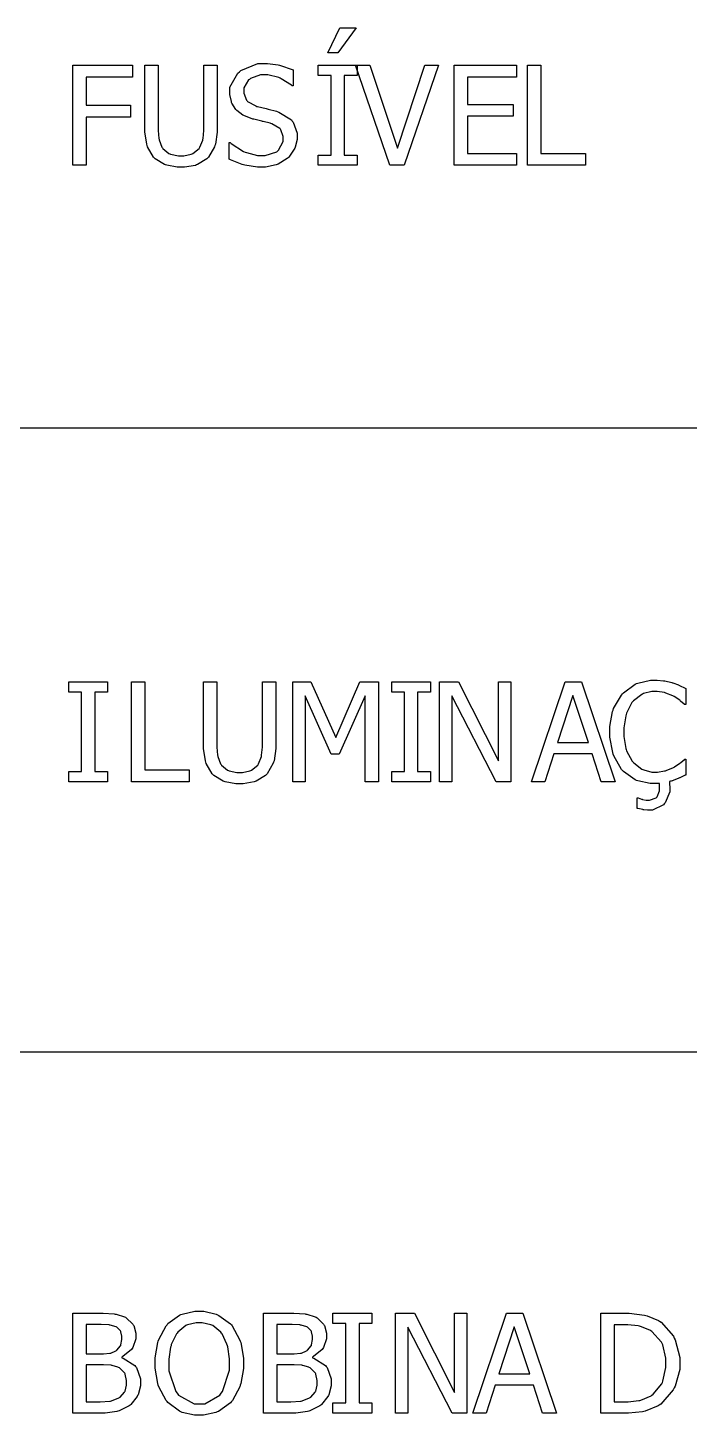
# Model space of a CAD drawing. Header units: millimetres. Extents: x 1974 to 2560, y 1429 to 1567.
# Drawn here: x 2481.077 to 2482.196, y 1522.892 to 1525.24 of the extents above; entities that cross this region are included whole.
import ezdxf

# ---------------------------------------------------------------- set-up
doc = ezdxf.new("R2010")
doc.units = ezdxf.units.MM
doc.layers.add('TEXTO', color=4, linetype='Continuous')

msp = doc.modelspace()

# ---------------------------------------------------------------- linework, layer by layer
at = {"layer": 'TEXTO', "color": 0}
for p, q in [((2481.5844, 1525.197), (2481.6048, 1525.2396)), ((2481.6323, 1525.2396), (2481.6014, 1525.197)), ((2481.6048, 1525.2396), (2481.6323, 1525.2396)), ((2481.6048, 1525.2396), (2481.6048, 1525.2396)), ((2481.6014, 1525.197), (2481.5844, 1525.197)), ((2481.1528, 1525.0071), (2481.1528, 1525.1761)), ((2481.1528, 1525.1761), (2481.2539, 1525.1761)), ((2481.2539, 1525.1761), (2481.2539, 1525.1561)), ((2481.2539, 1525.1761), (2481.2539, 1525.1761)), ((2481.2749, 1525.0706), (2481.2749, 1525.1761)), ((2481.2749, 1525.1761), (2481.2973, 1525.1761)), ((2481.2973, 1525.1761), (2481.2973, 1525.0706)), ((2481.3747, 1525.0701), (2481.3747, 1525.1761)), ((2481.3747, 1525.1761), (2481.3971, 1525.1761)), ((2481.3971, 1525.1761), (2481.3971, 1525.0706)), ((2481.4374, 1525.1675), (2481.4661, 1525.179)), ((2481.4661, 1525.179), (2481.4756, 1525.179)), ((2481.4756, 1525.179), (2481.4823, 1525.179)), ((2481.4823, 1525.179), (2481.5004, 1525.1767)), ((2481.5004, 1525.1767), (2481.5025, 1525.1762)), ((2481.5025, 1525.1762), (2481.5046, 1525.1759)), ((2481.5046, 1525.1759), (2481.5241, 1525.169)), ((2481.5683, 1525.1587), (2481.5683, 1525.1761)), ((2481.5683, 1525.1761), (2481.6339, 1525.1761)), ((2481.6896, 1525.0071), (2481.6315, 1525.1761)), ((2481.6315, 1525.1761), (2481.6555, 1525.1761)), ((2481.6339, 1525.1761), (2481.6339, 1525.1587)), ((2481.6555, 1525.1761), (2481.7022, 1525.0358)), ((2481.7022, 1525.0358), (2481.7489, 1525.1761)), ((2481.7718, 1525.1761), (2481.7138, 1525.0071)), ((2481.7489, 1525.1761), (2481.7718, 1525.1761)), ((2481.7489, 1525.1761), (2481.7489, 1525.1761)), ((2481.7984, 1525.0071), (2481.7984, 1525.1761)), ((2481.7984, 1525.1761), (2481.9041, 1525.1761)), ((2481.9041, 1525.1761), (2481.9041, 1525.1561)), ((2481.9227, 1525.0071), (2481.9227, 1525.1761)), ((2481.9227, 1525.1761), (2481.9451, 1525.1761)), ((2481.9451, 1525.1761), (2481.9451, 1525.027)), ((2481.2539, 1525.1561), (2481.1753, 1525.1561)), ((2481.1753, 1525.1561), (2481.1753, 1525.1084)), ((2481.4188, 1525.1393), (2481.4321, 1525.1629)), ((2481.4321, 1525.1629), (2481.4348, 1525.1652)), ((2481.4348, 1525.1652), (2481.4374, 1525.1675)), ((2481.4502, 1525.1512), (2481.4422, 1525.1377)), ((2481.4519, 1525.1523), (2481.4502, 1525.1512)), ((2481.4534, 1525.1536), (2481.4519, 1525.1523)), ((2481.4708, 1525.1597), (2481.4534, 1525.1536)), ((2481.4771, 1525.1597), (2481.4708, 1525.1597)), ((2481.4831, 1525.1597), (2481.4771, 1525.1597)), ((2481.5014, 1525.1552), (2481.4831, 1525.1597)), ((2481.5036, 1525.1542), (2481.5014, 1525.1552)), ((2481.5056, 1525.1533), (2481.5036, 1525.1542)), ((2481.5229, 1525.1426), (2481.5056, 1525.1533)), ((2481.5241, 1525.169), (2481.5259, 1525.1682)), ((2481.5259, 1525.1682), (2481.5259, 1525.1413)), ((2481.5899, 1525.1587), (2481.5683, 1525.1587)), ((2481.5899, 1525.0243), (2481.5899, 1525.1587)), ((2481.6339, 1525.1587), (2481.6123, 1525.1587)), ((2481.6123, 1525.1587), (2481.6123, 1525.0243)), ((2481.9041, 1525.1561), (2481.8209, 1525.1561)), ((2481.8209, 1525.1561), (2481.8209, 1525.1097)), ((2481.4188, 1525.1307), (2481.4188, 1525.1393)), ((2481.4188, 1525.1267), (2481.4188, 1525.1307)), ((2481.4212, 1525.1146), (2481.4188, 1525.1267)), ((2481.4422, 1525.1377), (2481.4422, 1525.1331)), ((2481.4422, 1525.1331), (2481.4422, 1525.1289)), ((2481.4422, 1525.1289), (2481.4469, 1525.1171)), ((2481.5242, 1525.1413), (2481.5229, 1525.1426)), ((2481.5259, 1525.1413), (2481.5242, 1525.1413)), ((2481.1753, 1525.1084), (2481.2506, 1525.1084)), ((2481.2506, 1525.1084), (2481.2506, 1525.0884)), ((2481.4217, 1525.1133), (2481.4212, 1525.1146)), ((2481.4222, 1525.1121), (2481.4217, 1525.1133)), ((2481.429, 1525.1012), (2481.4222, 1525.1121)), ((2481.4299, 1525.1002), (2481.429, 1525.1012)), ((2481.4307, 1525.0994), (2481.4299, 1525.1002)), ((2481.4469, 1525.1171), (2481.4479, 1525.116)), ((2481.4479, 1525.116), (2481.4488, 1525.115)), ((2481.4488, 1525.115), (2481.4625, 1525.1072)), ((2481.4625, 1525.1072), (2481.4643, 1525.1066)), ((2481.4643, 1525.1066), (2481.4655, 1525.1064)), ((2481.4655, 1525.1064), (2481.48, 1525.1028)), ((2481.48, 1525.1028), (2481.4818, 1525.1023)), ((2481.4818, 1525.1023), (2481.4834, 1525.1019)), ((2481.4834, 1525.1019), (2481.4978, 1525.0982)), ((2481.8209, 1525.1097), (2481.8983, 1525.1097)), ((2481.8983, 1525.1097), (2481.8983, 1525.0898)), ((2481.2506, 1525.0884), (2481.1753, 1525.0884)), ((2481.1753, 1525.0884), (2481.1753, 1525.0071)), ((2481.4409, 1525.0916), (2481.4307, 1525.0994)), ((2481.4421, 1525.091), (2481.4409, 1525.0916)), ((2481.4433, 1525.0905), (2481.4421, 1525.091)), ((2481.4562, 1525.0856), (2481.4433, 1525.0905)), ((2481.4577, 1525.0852), (2481.4562, 1525.0856)), ((2481.4593, 1525.0848), (2481.4577, 1525.0852)), ((2481.4728, 1525.0815), (2481.4593, 1525.0848)), ((2481.474, 1525.0812), (2481.4728, 1525.0815)), ((2481.4751, 1525.081), (2481.474, 1525.0812)), ((2481.4869, 1525.0779), (2481.4751, 1525.081)), ((2481.4883, 1525.0776), (2481.4869, 1525.0779)), ((2481.49, 1525.0771), (2481.4883, 1525.0776)), ((2481.5033, 1525.0692), (2481.49, 1525.0771)), ((2481.4978, 1525.0982), (2481.4989, 1525.0978)), ((2481.4989, 1525.0978), (2481.5018, 1525.0969)), ((2481.5018, 1525.0969), (2481.5231, 1525.0836)), ((2481.5231, 1525.0836), (2481.5244, 1525.0817)), ((2481.5244, 1525.0817), (2481.5257, 1525.08)), ((2481.5257, 1525.08), (2481.5325, 1525.0614)), ((2481.8983, 1525.0898), (2481.8209, 1525.0898)), ((2481.8209, 1525.0898), (2481.8209, 1525.027)), ((2481.2749, 1525.0636), (2481.2749, 1525.0706)), ((2481.2779, 1525.0424), (2481.2749, 1525.0636)), ((2481.2973, 1525.0706), (2481.2973, 1525.0657)), ((2481.2973, 1525.0657), (2481.2986, 1525.0523)), ((2481.3733, 1525.0522), (2481.3747, 1525.0656)), ((2481.3747, 1525.0656), (2481.3747, 1525.0701)), ((2481.3971, 1525.0631), (2481.3941, 1525.0425)), ((2481.3971, 1525.0706), (2481.3971, 1525.0631)), ((2481.5042, 1525.0681), (2481.5033, 1525.0692)), ((2481.5049, 1525.0671), (2481.5042, 1525.0681)), ((2481.5091, 1525.0558), (2481.5049, 1525.0671)), ((2481.5091, 1525.0517), (2481.5091, 1525.0558)), ((2481.5325, 1525.0614), (2481.5325, 1525.0552)), ((2481.5325, 1525.0552), (2481.5325, 1525.0503)), ((2481.2785, 1525.0403), (2481.2779, 1525.0424)), ((2481.2791, 1525.0383), (2481.2785, 1525.0403)), ((2481.2895, 1525.0206), (2481.2791, 1525.0383)), ((2481.2986, 1525.0523), (2481.2989, 1525.051)), ((2481.2989, 1525.051), (2481.2991, 1525.0497)), ((2481.2991, 1525.0497), (2481.3038, 1525.0377)), ((2481.3038, 1525.0377), (2481.3046, 1525.0366)), ((2481.3046, 1525.0366), (2481.3053, 1525.0355)), ((2481.3053, 1525.0355), (2481.3156, 1525.0268)), ((2481.356, 1525.0268), (2481.3666, 1525.0355)), ((2481.3666, 1525.0355), (2481.3674, 1525.0366)), ((2481.3674, 1525.0366), (2481.3681, 1525.0377)), ((2481.3681, 1525.0377), (2481.3728, 1525.0496)), ((2481.3728, 1525.0496), (2481.3731, 1525.0509)), ((2481.3731, 1525.0509), (2481.3733, 1525.0522)), ((2481.3929, 1525.0384), (2481.3824, 1525.0206)), ((2481.3935, 1525.0404), (2481.3929, 1525.0384)), ((2481.3941, 1525.0425), (2481.3935, 1525.0404)), ((2481.4176, 1525.0172), (2481.4176, 1525.0453)), ((2481.4176, 1525.0453), (2481.4192, 1525.0453)), ((2481.4192, 1525.0453), (2481.421, 1525.0436)), ((2481.421, 1525.0436), (2481.442, 1525.0301)), ((2481.442, 1525.0301), (2481.4444, 1525.0291)), ((2481.4785, 1525.0234), (2481.498, 1525.0299)), ((2481.498, 1525.0299), (2481.4996, 1525.0312)), ((2481.4996, 1525.0312), (2481.5012, 1525.0325)), ((2481.5012, 1525.0325), (2481.5091, 1525.0469)), ((2481.5091, 1525.0469), (2481.5091, 1525.0517)), ((2481.5278, 1525.0341), (2481.5183, 1525.0205)), ((2481.5285, 1525.0356), (2481.5278, 1525.0341)), ((2481.5291, 1525.0373), (2481.5285, 1525.0356)), ((2481.5325, 1525.0503), (2481.5291, 1525.0373)), ((2481.1753, 1525.0071), (2481.1528, 1525.0071)), ((2481.291, 1525.0191), (2481.2895, 1525.0206)), ((2481.2923, 1525.0179), (2481.291, 1525.0191)), ((2481.3081, 1525.0082), (2481.2923, 1525.0179)), ((2481.31, 1525.0075), (2481.3081, 1525.0082)), ((2481.3118, 1525.0069), (2481.31, 1525.0075)), ((2481.3295, 1525.0035), (2481.3118, 1525.0069)), ((2481.3156, 1525.0268), (2481.3169, 1525.0263)), ((2481.3169, 1525.0263), (2481.3182, 1525.0256)), ((2481.3182, 1525.0256), (2481.3315, 1525.0227)), ((2481.3315, 1525.0227), (2481.3359, 1525.0227)), ((2481.3359, 1525.0227), (2481.3406, 1525.0227)), ((2481.3406, 1525.0227), (2481.3533, 1525.0256)), ((2481.3604, 1525.0068), (2481.3421, 1525.0035)), ((2481.3533, 1525.0256), (2481.3547, 1525.0263)), ((2481.3547, 1525.0263), (2481.356, 1525.0268)), ((2481.3622, 1525.0075), (2481.3604, 1525.0068)), ((2481.364, 1525.0081), (2481.3622, 1525.0075)), ((2481.3796, 1525.0179), (2481.364, 1525.0081)), ((2481.381, 1525.0191), (2481.3796, 1525.0179)), ((2481.3824, 1525.0206), (2481.381, 1525.0191)), ((2481.4195, 1525.0163), (2481.4176, 1525.0172)), ((2481.4397, 1525.0085), (2481.4195, 1525.0163)), ((2481.4418, 1525.0078), (2481.4397, 1525.0085)), ((2481.4439, 1525.0072), (2481.4418, 1525.0078)), ((2481.4652, 1525.004), (2481.4439, 1525.0072)), ((2481.4444, 1525.0291), (2481.4467, 1525.0283)), ((2481.4467, 1525.0283), (2481.4653, 1525.0234)), ((2481.4653, 1525.0234), (2481.4715, 1525.0234)), ((2481.4715, 1525.0234), (2481.4785, 1525.0234)), ((2481.497, 1525.0075), (2481.4789, 1525.004)), ((2481.4987, 1525.008), (2481.497, 1525.0075)), ((2481.5004, 1525.0087), (2481.4987, 1525.008)), ((2481.5158, 1525.0182), (2481.5004, 1525.0087)), ((2481.5172, 1525.0194), (2481.5158, 1525.0182)), ((2481.5183, 1525.0205), (2481.5172, 1525.0194)), ((2481.5683, 1525.0071), (2481.5683, 1525.0243)), ((2481.5683, 1525.0243), (2481.5899, 1525.0243)), ((2481.6339, 1525.0071), (2481.5683, 1525.0071)), ((2481.6123, 1525.0243), (2481.6339, 1525.0243)), ((2481.6339, 1525.0243), (2481.6339, 1525.0071)), ((2481.6339, 1525.0243), (2481.6339, 1525.0243)), ((2481.7138, 1525.0071), (2481.6896, 1525.0071)), ((2481.9041, 1525.0071), (2481.7984, 1525.0071)), ((2481.8209, 1525.027), (2481.9041, 1525.027)), ((2481.9041, 1525.027), (2481.9041, 1525.0071)), ((2481.9041, 1525.0071), (2481.9041, 1525.0071)), ((2482.0206, 1525.0071), (2481.9227, 1525.0071)), ((2481.9451, 1525.027), (2482.0206, 1525.027)), ((2482.0206, 1525.027), (2482.0206, 1525.0071)), ((2482.0206, 1525.027), (2482.0206, 1525.027)), ((2481.3359, 1525.0035), (2481.3295, 1525.0035)), ((2481.3421, 1525.0035), (2481.3359, 1525.0035)), ((2481.3359, 1525.0035), (2481.3359, 1525.0035)), ((2481.473, 1525.004), (2481.4652, 1525.004)), ((2481.4789, 1525.004), (2481.473, 1525.004)), ((2481.473, 1525.004), (2481.473, 1525.004)), ((2507.7976, 1524.5625), (2478.9131, 1524.5625)), ((2481.1462, 1524.1158), (2481.1462, 1524.1329)), ((2481.1462, 1524.1329), (2481.2118, 1524.1329)), ((2481.1677, 1524.1158), (2481.1462, 1524.1158)), ((2481.1677, 1523.9813), (2481.1677, 1524.1158)), ((2481.2118, 1524.1158), (2481.1902, 1524.1158)), ((2481.1902, 1524.1158), (2481.1902, 1523.9813)), ((2481.2118, 1524.1329), (2481.2118, 1524.1158)), ((2481.252, 1523.9641), (2481.252, 1524.1329)), ((2481.252, 1524.1329), (2481.2745, 1524.1329)), ((2481.2745, 1524.1329), (2481.2745, 1523.984)), ((2481.3742, 1524.0276), (2481.3742, 1524.1329)), ((2481.3742, 1524.1329), (2481.3967, 1524.1329)), ((2481.3967, 1524.1329), (2481.3967, 1524.0276)), ((2481.4739, 1524.027), (2481.4739, 1524.1329)), ((2481.4739, 1524.1329), (2481.4963, 1524.1329)), ((2481.4963, 1524.1329), (2481.4963, 1524.0276)), ((2481.5252, 1523.9641), (2481.5252, 1524.1329)), ((2481.5252, 1524.1329), (2481.5559, 1524.1329)), ((2481.5559, 1524.1329), (2481.5981, 1524.039)), ((2481.5981, 1524.039), (2481.6388, 1524.1329)), ((2481.6388, 1524.1329), (2481.67, 1524.1329)), ((2481.67, 1524.1329), (2481.67, 1523.9641)), ((2481.67, 1524.1329), (2481.67, 1524.1329)), ((2481.6926, 1524.1158), (2481.6926, 1524.1329)), ((2481.6926, 1524.1329), (2481.7581, 1524.1329)), ((2481.7141, 1524.1158), (2481.6926, 1524.1158)), ((2481.7141, 1523.9813), (2481.7141, 1524.1158)), ((2481.7581, 1524.1158), (2481.7365, 1524.1158)), ((2481.7365, 1524.1158), (2481.7365, 1523.9813)), ((2481.7581, 1524.1329), (2481.7581, 1524.1158)), ((2481.7737, 1523.9641), (2481.7737, 1524.1329)), ((2481.7737, 1524.1329), (2481.8056, 1524.1329)), ((2481.8056, 1524.1329), (2481.8735, 1523.9993)), ((2481.8735, 1523.9993), (2481.8735, 1524.1329)), ((2481.8735, 1524.1329), (2481.8945, 1524.1329)), ((2481.8945, 1524.1329), (2481.8945, 1523.9641)), ((2481.8945, 1524.1329), (2481.8945, 1524.1329)), ((2481.9292, 1523.9641), (2481.9861, 1524.1329)), ((2481.9861, 1524.1329), (2482.0138, 1524.1329)), ((2482.0138, 1524.1329), (2482.0707, 1523.9641)), ((2482.0831, 1524.1127), (2482.0848, 1524.1147)), ((2482.0848, 1524.1147), (2482.1048, 1524.1291)), ((2482.1048, 1524.1291), (2482.1071, 1524.1301)), ((2482.1071, 1524.1301), (2482.1093, 1524.131)), ((2482.1093, 1524.131), (2482.1309, 1524.136)), ((2482.1327, 1524.1168), (2482.119, 1524.1132)), ((2482.1309, 1524.136), (2482.1381, 1524.136)), ((2482.1379, 1524.1168), (2482.1327, 1524.1168)), ((2482.142, 1524.1168), (2482.1379, 1524.1168)), ((2482.1381, 1524.136), (2482.142, 1524.136)), ((2482.142, 1524.136), (2482.1527, 1524.1351)), ((2482.1542, 1524.115), (2482.142, 1524.1168)), ((2482.1527, 1524.1351), (2482.154, 1524.1348)), ((2482.154, 1524.1348), (2482.1551, 1524.1346)), ((2482.1554, 1524.1146), (2482.1542, 1524.115)), ((2482.1551, 1524.1346), (2482.1667, 1524.132)), ((2482.1567, 1524.1142), (2482.1554, 1524.1146)), ((2482.1683, 1524.1094), (2482.1567, 1524.1142)), ((2482.1667, 1524.132), (2482.1678, 1524.1315)), ((2482.1678, 1524.1315), (2482.1686, 1524.1314)), ((2482.1686, 1524.1314), (2482.1779, 1524.1278)), ((2482.1779, 1524.1278), (2482.1789, 1524.1273)), ((2482.1789, 1524.1273), (2482.1799, 1524.1269)), ((2482.1799, 1524.1269), (2482.1893, 1524.1224)), ((2482.1893, 1524.1224), (2482.1903, 1524.1218)), ((2482.1903, 1524.1218), (2482.1903, 1524.0946)), ((2481.5899, 1524.0106), (2481.5463, 1524.1096)), ((2481.5463, 1524.1096), (2481.5463, 1523.9641)), ((2481.6476, 1524.1096), (2481.6035, 1524.0106)), ((2481.6476, 1523.9641), (2481.6476, 1524.1096)), ((2481.8693, 1523.9641), (2481.7946, 1524.1097)), ((2481.7946, 1524.1097), (2481.7946, 1523.9641)), ((2481.9994, 1524.1101), (2481.9734, 1524.0304)), ((2482.0255, 1524.0304), (2481.9994, 1524.1101)), ((2482.0683, 1524.088), (2482.0814, 1524.1108)), ((2482.0814, 1524.1108), (2482.0831, 1524.1127)), ((2482.0993, 1524.098), (2482.09, 1524.0799)), ((2482.1005, 1524.0994), (2482.0993, 1524.098)), ((2482.1017, 1524.1008), (2482.1005, 1524.0994)), ((2482.1158, 1524.1118), (2482.1017, 1524.1008)), ((2482.1174, 1524.1125), (2482.1158, 1524.1118)), ((2482.119, 1524.1132), (2482.1174, 1524.1125)), ((2482.1695, 1524.1088), (2482.1683, 1524.1094)), ((2482.1706, 1524.1082), (2482.1695, 1524.1088)), ((2482.1801, 1524.1019), (2482.1706, 1524.1082)), ((2482.1808, 1524.1012), (2482.1801, 1524.1019)), ((2482.1816, 1524.1006), (2482.1808, 1524.1012)), ((2482.1879, 1524.0951), (2482.1816, 1524.1006)), ((2482.1884, 1524.0946), (2482.1879, 1524.0951)), ((2482.1903, 1524.0946), (2482.1884, 1524.0946)), ((2482.0621, 1524.0576), (2482.0665, 1524.0827)), ((2482.0665, 1524.0827), (2482.0675, 1524.0853)), ((2482.0675, 1524.0853), (2482.0683, 1524.088)), ((2482.0887, 1524.0756), (2482.0854, 1524.0552)), ((2482.0894, 1524.0778), (2482.0887, 1524.0756)), ((2482.09, 1524.0799), (2482.0894, 1524.0778)), ((2482.0621, 1524.0483), (2482.0621, 1524.0576)), ((2482.0621, 1524.0396), (2482.0621, 1524.0483)), ((2482.0854, 1524.0552), (2482.0854, 1524.0483)), ((2482.0854, 1524.0483), (2482.0854, 1524.0409)), ((2481.3742, 1524.0206), (2481.3742, 1524.0276)), ((2481.3772, 1523.9993), (2481.3742, 1524.0206)), ((2481.3967, 1524.0276), (2481.3967, 1524.0227)), ((2481.3967, 1524.0227), (2481.3979, 1524.0093)), ((2481.4725, 1524.0093), (2481.4739, 1524.0226)), ((2481.4739, 1524.0226), (2481.4739, 1524.027)), ((2481.4963, 1524.0276), (2481.4963, 1524.0201)), ((2481.9734, 1524.0304), (2482.0255, 1524.0304)), ((2481.9734, 1524.0304), (2481.9734, 1524.0304)), ((2482.0667, 1524.0134), (2482.0621, 1524.0396)), ((2482.0854, 1524.0409), (2482.0889, 1524.0206)), ((2482.0889, 1524.0206), (2482.0896, 1524.0185)), ((2481.3778, 1523.9972), (2481.3772, 1523.9993)), ((2481.3783, 1523.9952), (2481.3778, 1523.9972)), ((2481.3979, 1524.0093), (2481.3981, 1524.0079)), ((2481.3981, 1524.0079), (2481.3983, 1524.0066)), ((2481.3983, 1524.0066), (2481.4031, 1523.9946)), ((2481.4673, 1523.9947), (2481.4721, 1524.0066)), ((2481.4721, 1524.0066), (2481.4724, 1524.0079)), ((2481.4724, 1524.0079), (2481.4725, 1524.0093)), ((2481.4928, 1523.9974), (2481.4921, 1523.9954)), ((2481.4934, 1523.9995), (2481.4928, 1523.9974)), ((2481.4963, 1524.0201), (2481.4934, 1523.9995)), ((2481.6035, 1524.0106), (2481.5899, 1524.0106)), ((2481.9672, 1524.0113), (2481.9519, 1523.9641)), ((2482.0317, 1524.0113), (2481.9672, 1524.0113)), ((2482.0471, 1523.9641), (2482.0317, 1524.0113)), ((2482.0676, 1524.0106), (2482.0667, 1524.0134)), ((2482.0685, 1524.0079), (2482.0676, 1524.0106)), ((2482.0815, 1523.985), (2482.0685, 1524.0079)), ((2482.0896, 1524.0185), (2482.0903, 1524.0164)), ((2482.0903, 1524.0164), (2482.0998, 1523.9988)), ((2482.0998, 1523.9988), (2482.1011, 1523.9973)), ((2482.1011, 1523.9973), (2482.1023, 1523.9959)), ((2482.1821, 1523.9966), (2482.188, 1524.0019)), ((2482.188, 1524.0019), (2482.1885, 1524.0023)), ((2482.1885, 1524.0023), (2482.1903, 1524.0023)), ((2482.1903, 1524.0023), (2482.1903, 1523.9755)), ((2481.1462, 1523.9641), (2481.1462, 1523.9813)), ((2481.1462, 1523.9813), (2481.1677, 1523.9813)), ((2481.1902, 1523.9813), (2481.2118, 1523.9813)), ((2481.2118, 1523.9813), (2481.2118, 1523.9641)), ((2481.2118, 1523.9813), (2481.2118, 1523.9813)), ((2481.2745, 1523.984), (2481.35, 1523.984)), ((2481.35, 1523.984), (2481.35, 1523.9641)), ((2481.35, 1523.984), (2481.35, 1523.984)), ((2481.3887, 1523.9776), (2481.3783, 1523.9952)), ((2481.3903, 1523.976), (2481.3887, 1523.9776)), ((2481.3915, 1523.9748), (2481.3903, 1523.976)), ((2481.4073, 1523.9651), (2481.3915, 1523.9748)), ((2481.4031, 1523.9946), (2481.4039, 1523.9935)), ((2481.4039, 1523.9935), (2481.4046, 1523.9924)), ((2481.4046, 1523.9924), (2481.4148, 1523.9838)), ((2481.4148, 1523.9838), (2481.4162, 1523.9832)), ((2481.4162, 1523.9832), (2481.4175, 1523.9826)), ((2481.4175, 1523.9826), (2481.4307, 1523.9798)), ((2481.4307, 1523.9798), (2481.4352, 1523.9798)), ((2481.4352, 1523.9798), (2481.4399, 1523.9798)), ((2481.4399, 1523.9798), (2481.4526, 1523.9826)), ((2481.4526, 1523.9826), (2481.4539, 1523.9832)), ((2481.4539, 1523.9832), (2481.4553, 1523.9838)), ((2481.4553, 1523.9838), (2481.4659, 1523.9924)), ((2481.4788, 1523.9748), (2481.4632, 1523.9651)), ((2481.4659, 1523.9924), (2481.4666, 1523.9935)), ((2481.4666, 1523.9935), (2481.4673, 1523.9947)), ((2481.4802, 1523.976), (2481.4788, 1523.9748)), ((2481.4817, 1523.9775), (2481.4802, 1523.976)), ((2481.4921, 1523.9954), (2481.4817, 1523.9775)), ((2481.6926, 1523.9641), (2481.6926, 1523.9813)), ((2481.6926, 1523.9813), (2481.7141, 1523.9813)), ((2481.7365, 1523.9813), (2481.7581, 1523.9813)), ((2481.7581, 1523.9813), (2481.7581, 1523.9641)), ((2481.7581, 1523.9813), (2481.7581, 1523.9813)), ((2482.0832, 1523.9831), (2482.0815, 1523.985)), ((2482.0849, 1523.9813), (2482.0832, 1523.9831)), ((2482.1049, 1523.9675), (2482.0849, 1523.9813)), ((2482.1023, 1523.9959), (2482.1159, 1523.9855)), ((2482.1159, 1523.9855), (2482.1176, 1523.9847)), ((2482.1176, 1523.9847), (2482.1192, 1523.984)), ((2482.1192, 1523.984), (2482.1331, 1523.9804)), ((2482.1331, 1523.9804), (2482.1379, 1523.9804)), ((2482.1379, 1523.9804), (2482.1423, 1523.9804)), ((2482.1423, 1523.9804), (2482.1544, 1523.9824)), ((2482.1544, 1523.9824), (2482.1559, 1523.9828)), ((2482.1559, 1523.9828), (2482.1573, 1523.9832)), ((2482.1573, 1523.9832), (2482.1695, 1523.9882)), ((2482.1695, 1523.9882), (2482.1707, 1523.9888)), ((2482.1707, 1523.9888), (2482.1716, 1523.9893)), ((2482.1716, 1523.9893), (2482.1806, 1523.9954)), ((2482.1893, 1523.9751), (2482.1805, 1523.9709)), ((2482.1806, 1523.9954), (2482.1814, 1523.9959)), ((2482.1814, 1523.9959), (2482.1821, 1523.9966)), ((2482.1903, 1523.9755), (2482.1893, 1523.9751)), ((2481.2118, 1523.9641), (2481.1462, 1523.9641)), ((2481.35, 1523.9641), (2481.252, 1523.9641)), ((2481.4092, 1523.9644), (2481.4073, 1523.9651)), ((2481.411, 1523.9638), (2481.4092, 1523.9644)), ((2481.4287, 1523.9605), (2481.411, 1523.9638)), ((2481.4352, 1523.9605), (2481.4287, 1523.9605)), ((2481.4413, 1523.9605), (2481.4352, 1523.9605)), ((2481.4352, 1523.9605), (2481.4352, 1523.9605)), ((2481.4596, 1523.9638), (2481.4413, 1523.9605)), ((2481.4615, 1523.9644), (2481.4596, 1523.9638)), ((2481.4632, 1523.9651), (2481.4615, 1523.9644)), ((2481.5463, 1523.9641), (2481.5252, 1523.9641)), ((2481.67, 1523.9641), (2481.6476, 1523.9641)), ((2481.7581, 1523.9641), (2481.6926, 1523.9641)), ((2481.7946, 1523.9641), (2481.7737, 1523.9641)), ((2481.8945, 1523.9641), (2481.8693, 1523.9641)), ((2481.9519, 1523.9641), (2481.9292, 1523.9641)), ((2481.9519, 1523.9641), (2481.9519, 1523.9641)), ((2482.0707, 1523.9641), (2482.0471, 1523.9641)), ((2482.1072, 1523.9665), (2482.1049, 1523.9675)), ((2482.1095, 1523.9657), (2482.1072, 1523.9665)), ((2482.13, 1523.961), (2482.1095, 1523.9657)), ((2482.1377, 1523.961), (2482.13, 1523.961)), ((2482.1387, 1523.961), (2482.1377, 1523.961)), ((2482.1377, 1523.961), (2482.1377, 1523.961)), ((2482.1417, 1523.9611), (2482.1387, 1523.961)), ((2482.142, 1523.9611), (2482.1417, 1523.9611)), ((2482.1422, 1523.9612), (2482.142, 1523.9611)), ((2482.1453, 1523.9613), (2482.1422, 1523.9612)), ((2482.1457, 1523.9613), (2482.1453, 1523.9613)), ((2482.1457, 1523.961), (2482.1457, 1523.9613)), ((2482.1459, 1523.9575), (2482.1457, 1523.961)), ((2482.1459, 1523.9562), (2482.1459, 1523.9575)), ((2482.1459, 1523.9559), (2482.1459, 1523.9562)), ((2482.146, 1523.9531), (2482.1459, 1523.9559)), ((2482.146, 1523.9519), (2482.146, 1523.9531)), ((2482.146, 1523.9485), (2482.146, 1523.9519)), ((2482.1629, 1523.9645), (2482.1628, 1523.9644)), ((2482.1628, 1523.9644), (2482.1628, 1523.9641)), ((2482.1628, 1523.9641), (2482.163, 1523.9604)), ((2482.1648, 1523.965), (2482.1629, 1523.9645)), ((2482.163, 1523.9604), (2482.1631, 1523.96)), ((2482.1631, 1523.96), (2482.1631, 1523.9596)), ((2482.1631, 1523.9596), (2482.1634, 1523.9554)), ((2482.1634, 1523.9554), (2482.1634, 1523.9539)), ((2482.1634, 1523.9539), (2482.1634, 1523.9472)), ((2482.1651, 1523.965), (2482.1648, 1523.965)), ((2482.1654, 1523.9651), (2482.1651, 1523.965)), ((2482.1676, 1523.9659), (2482.1654, 1523.9651)), ((2482.1678, 1523.9659), (2482.1676, 1523.9659)), ((2482.1689, 1523.9662), (2482.1678, 1523.9659)), ((2482.1789, 1523.9701), (2482.1689, 1523.9662)), ((2482.1798, 1523.9705), (2482.1789, 1523.9701)), ((2482.1805, 1523.9709), (2482.1798, 1523.9705)), ((2482.1082, 1523.9189), (2482.1082, 1523.937)), ((2482.1082, 1523.937), (2482.1092, 1523.937)), ((2482.1092, 1523.937), (2482.1096, 1523.9367)), ((2482.1096, 1523.9367), (2482.1157, 1523.9346)), ((2482.1157, 1523.9346), (2482.1164, 1523.9344)), ((2482.1164, 1523.9344), (2482.1171, 1523.9343)), ((2482.1171, 1523.9343), (2482.1232, 1523.9331)), ((2482.1232, 1523.9331), (2482.1254, 1523.9331)), ((2482.1254, 1523.9331), (2482.1292, 1523.9331)), ((2482.1292, 1523.9331), (2482.1401, 1523.9369)), ((2482.1401, 1523.9369), (2482.141, 1523.9376)), ((2482.141, 1523.9376), (2482.1418, 1523.9384)), ((2482.1418, 1523.9384), (2482.146, 1523.9485)), ((2482.1541, 1523.9266), (2482.1525, 1523.9248)), ((2482.1556, 1523.9283), (2482.1541, 1523.9266)), ((2482.1634, 1523.9472), (2482.1556, 1523.9283)), ((2482.109, 1523.9186), (2482.1082, 1523.9189)), ((2482.1175, 1523.9169), (2482.109, 1523.9186)), ((2482.1185, 1523.9168), (2482.1175, 1523.9169)), ((2482.1193, 1523.9167), (2482.1185, 1523.9168)), ((2482.1257, 1523.9161), (2482.1193, 1523.9167)), ((2482.1283, 1523.9161), (2482.1257, 1523.9161)), ((2482.1343, 1523.9161), (2482.1283, 1523.9161)), ((2482.1525, 1523.9248), (2482.1343, 1523.9161)), ((2507.7976, 1523.5065), (2478.9131, 1523.5065)), ((2481.1528, 1522.8961), (2481.1528, 1523.065)), ((2481.1528, 1523.065), (2481.1976, 1523.065)), ((2481.1976, 1523.065), (2481.2043, 1523.065)), ((2481.2043, 1523.065), (2481.2231, 1523.0641)), ((2481.2231, 1523.0641), (2481.2247, 1523.0637)), ((2481.2247, 1523.0637), (2481.2261, 1523.0636)), ((2481.2261, 1523.0636), (2481.2405, 1523.059)), ((2481.2405, 1523.059), (2481.2419, 1523.0582)), ((2481.2419, 1523.0582), (2481.2434, 1523.0574)), ((2481.3139, 1523.0475), (2481.3336, 1523.0617)), ((2481.3336, 1523.0617), (2481.3359, 1523.0627)), ((2481.3359, 1523.0627), (2481.3382, 1523.0636)), ((2481.3382, 1523.0636), (2481.3596, 1523.0685)), ((2481.3596, 1523.0685), (2481.3668, 1523.0685)), ((2481.3668, 1523.0685), (2481.3746, 1523.0685)), ((2481.3746, 1523.0685), (2481.3955, 1523.0636)), ((2481.3955, 1523.0636), (2481.3979, 1523.0624)), ((2481.3979, 1523.0624), (2481.4001, 1523.0615)), ((2481.4001, 1523.0615), (2481.4196, 1523.0474)), ((2481.4756, 1522.8961), (2481.4756, 1523.065)), ((2481.4756, 1523.065), (2481.5204, 1523.065)), ((2481.5204, 1523.065), (2481.5271, 1523.065)), ((2481.5271, 1523.065), (2481.5459, 1523.0641)), ((2481.5459, 1523.0641), (2481.5474, 1523.0637)), ((2481.5474, 1523.0637), (2481.5489, 1523.0636)), ((2481.5489, 1523.0636), (2481.5633, 1523.059)), ((2481.5633, 1523.059), (2481.5647, 1523.0582)), ((2481.5647, 1523.0582), (2481.5662, 1523.0574)), ((2481.5932, 1523.0477), (2481.5932, 1523.065)), ((2481.5932, 1523.065), (2481.6588, 1523.065)), ((2481.6588, 1523.065), (2481.6588, 1523.0477)), ((2481.6991, 1522.8961), (2481.6991, 1523.065)), ((2481.6991, 1523.065), (2481.731, 1523.065)), ((2481.731, 1523.065), (2481.7989, 1522.9312)), ((2481.7989, 1522.9312), (2481.7989, 1523.065)), ((2481.7989, 1523.065), (2481.8199, 1523.065)), ((2481.8199, 1523.065), (2481.8199, 1522.8961)), ((2481.8199, 1523.065), (2481.8199, 1523.065)), ((2481.8298, 1522.8961), (2481.8868, 1523.065)), ((2481.8868, 1523.065), (2481.9144, 1523.065)), ((2481.9144, 1523.065), (2481.9714, 1522.8961)), ((2482.0469, 1522.8961), (2482.0469, 1523.065)), ((2482.0469, 1523.065), (2482.0853, 1523.065)), ((2482.0853, 1523.065), (2482.0946, 1523.065)), ((2482.0946, 1523.065), (2482.1204, 1523.062)), ((2482.1204, 1523.062), (2482.1227, 1523.0614)), ((2482.1227, 1523.0614), (2482.125, 1523.0608)), ((2482.125, 1523.0608), (2482.1442, 1523.0527)), ((2481.1968, 1523.0458), (2481.1753, 1523.0458)), ((2481.1753, 1523.0458), (2481.1753, 1522.9963)), ((2481.2011, 1523.0458), (2481.1968, 1523.0458)), ((2481.2141, 1523.0453), (2481.2011, 1523.0458)), ((2481.2153, 1523.0451), (2481.2141, 1523.0453)), ((2481.2163, 1523.045), (2481.2153, 1523.0451)), ((2481.2264, 1523.042), (2481.2163, 1523.045)), ((2481.2274, 1523.0414), (2481.2264, 1523.042)), ((2481.2282, 1523.041), (2481.2274, 1523.0414)), ((2481.2336, 1523.0351), (2481.2282, 1523.041)), ((2481.234, 1523.0342), (2481.2336, 1523.0351)), ((2481.2434, 1523.0574), (2481.2545, 1523.0467)), ((2481.2545, 1523.0467), (2481.2552, 1523.0454)), ((2481.2552, 1523.0454), (2481.2559, 1523.0441)), ((2481.2559, 1523.0441), (2481.2594, 1523.0313)), ((2481.2983, 1523.0207), (2481.3107, 1523.0436)), ((2481.3107, 1523.0436), (2481.3124, 1523.0456)), ((2481.3124, 1523.0456), (2481.3139, 1523.0475)), ((2481.3439, 1523.0441), (2481.3305, 1523.0332)), ((2481.3455, 1523.0448), (2481.3439, 1523.0441)), ((2481.3469, 1523.0456), (2481.3455, 1523.0448)), ((2481.3615, 1523.0491), (2481.3469, 1523.0456)), ((2481.3669, 1523.0491), (2481.3615, 1523.0491)), ((2481.3718, 1523.0491), (2481.3669, 1523.0491)), ((2481.3865, 1523.0455), (2481.3718, 1523.0491)), ((2481.3881, 1523.0447), (2481.3865, 1523.0455)), ((2481.3897, 1523.0441), (2481.3881, 1523.0447)), ((2481.4032, 1523.0331), (2481.3897, 1523.0441)), ((2481.4196, 1523.0474), (2481.4212, 1523.0456)), ((2481.4212, 1523.0456), (2481.4228, 1523.0437)), ((2481.4212, 1523.0456), (2481.4212, 1523.0456)), ((2481.4228, 1523.0437), (2481.4352, 1523.0208)), ((2481.5196, 1523.0458), (2481.4981, 1523.0458)), ((2481.4981, 1523.0458), (2481.4981, 1522.9963)), ((2481.5239, 1523.0458), (2481.5196, 1523.0458)), ((2481.5369, 1523.0453), (2481.5239, 1523.0458)), ((2481.538, 1523.0451), (2481.5369, 1523.0453)), ((2481.5391, 1523.045), (2481.538, 1523.0451)), ((2481.5492, 1523.042), (2481.5391, 1523.045)), ((2481.5502, 1523.0414), (2481.5492, 1523.042)), ((2481.5509, 1523.041), (2481.5502, 1523.0414)), ((2481.5564, 1523.0351), (2481.5509, 1523.041)), ((2481.5568, 1523.0342), (2481.5564, 1523.0351)), ((2481.5662, 1523.0574), (2481.5772, 1523.0467)), ((2481.5772, 1523.0467), (2481.578, 1523.0454)), ((2481.578, 1523.0454), (2481.5787, 1523.0441)), ((2481.5787, 1523.0441), (2481.5822, 1523.0313)), ((2481.6148, 1523.0477), (2481.5932, 1523.0477)), ((2481.6148, 1522.9133), (2481.6148, 1523.0477)), ((2481.6588, 1523.0477), (2481.6373, 1523.0477)), ((2481.6373, 1523.0477), (2481.6373, 1522.9133)), ((2481.7947, 1522.8961), (2481.72, 1523.0417)), ((2481.72, 1523.0417), (2481.72, 1522.8961)), ((2481.9001, 1523.0421), (2481.8741, 1522.9625)), ((2481.9262, 1522.9625), (2481.9001, 1523.0421)), ((2482.0864, 1523.0457), (2482.0694, 1523.0457)), ((2482.0694, 1523.0457), (2482.0694, 1522.9153)), ((2482.0924, 1523.0457), (2482.0864, 1523.0457)), ((2482.1101, 1523.0437), (2482.0924, 1523.0457)), ((2482.1119, 1523.0433), (2482.1101, 1523.0437)), ((2482.1135, 1523.0429), (2482.1119, 1523.0433)), ((2482.1295, 1523.0365), (2482.1135, 1523.0429)), ((2482.1311, 1523.0355), (2482.1295, 1523.0365)), ((2482.1331, 1523.0342), (2482.1311, 1523.0355)), ((2482.1442, 1523.0527), (2482.1458, 1523.0516)), ((2482.1458, 1523.0516), (2482.1485, 1523.0498)), ((2482.1485, 1523.0498), (2482.1695, 1523.026)), ((2481.2339, 1523.0106), (2481.2342, 1523.0114)), ((2481.2343, 1523.0336), (2481.234, 1523.0342)), ((2481.2342, 1523.0114), (2481.236, 1523.0207)), ((2481.236, 1523.0264), (2481.2343, 1523.0336)), ((2481.236, 1523.0237), (2481.236, 1523.0264)), ((2481.236, 1523.0207), (2481.236, 1523.0237)), ((2481.236, 1523.0237), (2481.236, 1523.0237)), ((2481.2594, 1523.0215), (2481.2542, 1523.0072)), ((2481.2594, 1523.0313), (2481.2594, 1523.0269)), ((2481.2594, 1523.0269), (2481.2594, 1523.0215)), ((2481.2921, 1522.9899), (2481.2965, 1523.0153)), ((2481.2965, 1523.0153), (2481.2974, 1523.018)), ((2481.2974, 1523.018), (2481.2983, 1523.0207)), ((2481.3196, 1523.0122), (2481.3191, 1523.01)), ((2481.3282, 1523.0303), (2481.3196, 1523.0122)), ((2481.3294, 1523.0316), (2481.3282, 1523.0303)), ((2481.3305, 1523.0332), (2481.3294, 1523.0316)), ((2481.4043, 1523.0316), (2481.4032, 1523.0331)), ((2481.4054, 1523.0303), (2481.4043, 1523.0316)), ((2481.4138, 1523.0125), (2481.4054, 1523.0303)), ((2481.4145, 1523.0102), (2481.4138, 1523.0125)), ((2481.4352, 1523.0208), (2481.4362, 1523.018)), ((2481.4362, 1523.018), (2481.437, 1523.0153)), ((2481.437, 1523.0153), (2481.4415, 1522.9892)), ((2481.5567, 1523.0106), (2481.557, 1523.0114)), ((2481.5571, 1523.0336), (2481.5568, 1523.0342)), ((2481.557, 1523.0114), (2481.5588, 1523.0207)), ((2481.5588, 1523.0264), (2481.5571, 1523.0336)), ((2481.5588, 1523.0237), (2481.5588, 1523.0264)), ((2481.5588, 1523.0207), (2481.5588, 1523.0237)), ((2481.5588, 1523.0237), (2481.5588, 1523.0237)), ((2481.5822, 1523.0215), (2481.5769, 1523.0072)), ((2481.5822, 1523.0313), (2481.5822, 1523.0269)), ((2481.5822, 1523.0269), (2481.5822, 1523.0215)), ((2482.1491, 1523.0163), (2482.1331, 1523.0342)), ((2482.1502, 1523.0139), (2482.1491, 1523.0163)), ((2482.1513, 1523.0118), (2482.1502, 1523.0139)), ((2482.1567, 1522.989), (2482.1513, 1523.0118)), ((2482.1695, 1523.026), (2482.171, 1523.023)), ((2482.171, 1523.023), (2482.1725, 1523.0201)), ((2482.1725, 1523.0201), (2482.1801, 1522.9903)), ((2481.1753, 1522.9963), (2481.2008, 1522.9963)), ((2481.2008, 1522.9963), (2481.2047, 1522.9963)), ((2481.2047, 1522.9963), (2481.2155, 1522.9973)), ((2481.2155, 1522.9973), (2481.2163, 1522.9974)), ((2481.2163, 1522.9974), (2481.2171, 1522.9976)), ((2481.2171, 1522.9976), (2481.2257, 1523.0013)), ((2481.2257, 1523.0013), (2481.2266, 1523.002)), ((2481.2266, 1523.002), (2481.2274, 1523.0025)), ((2481.2274, 1523.0025), (2481.2335, 1523.0097)), ((2481.2335, 1523.0097), (2481.2339, 1523.0106)), ((2481.2376, 1522.9918), (2481.2357, 1522.9908)), ((2481.2357, 1522.9908), (2481.2357, 1522.9899)), ((2481.2357, 1522.9899), (2481.2383, 1522.9892)), ((2481.252, 1523.004), (2481.2376, 1522.9918)), ((2481.2383, 1522.9892), (2481.2577, 1522.9768)), ((2481.2531, 1523.0056), (2481.252, 1523.004)), ((2481.2542, 1523.0072), (2481.2531, 1523.0056)), ((2481.2921, 1522.9805), (2481.2921, 1522.9899)), ((2481.3184, 1523.0079), (2481.3155, 1522.9874)), ((2481.3191, 1523.01), (2481.3184, 1523.0079)), ((2481.4151, 1523.0081), (2481.4145, 1523.0102)), ((2481.4181, 1522.988), (2481.4151, 1523.0081)), ((2481.4181, 1522.9805), (2481.4181, 1522.988)), ((2481.4415, 1522.9892), (2481.4415, 1522.9805)), ((2481.4981, 1522.9963), (2481.5236, 1522.9963)), ((2481.5236, 1522.9963), (2481.5274, 1522.9963)), ((2481.5274, 1522.9963), (2481.5382, 1522.9973)), ((2481.5382, 1522.9973), (2481.5391, 1522.9974)), ((2481.5391, 1522.9974), (2481.5399, 1522.9976)), ((2481.5399, 1522.9976), (2481.5485, 1523.0013)), ((2481.5485, 1523.0013), (2481.5494, 1523.002)), ((2481.5494, 1523.002), (2481.5502, 1523.0025)), ((2481.5502, 1523.0025), (2481.5563, 1523.0097)), ((2481.5563, 1523.0097), (2481.5567, 1523.0106)), ((2481.5604, 1522.9918), (2481.5585, 1522.9908)), ((2481.5585, 1522.9908), (2481.5585, 1522.9899)), ((2481.5585, 1522.9899), (2481.5609, 1522.9892)), ((2481.5748, 1523.004), (2481.5604, 1522.9918)), ((2481.5609, 1522.9892), (2481.5804, 1522.9768)), ((2481.5759, 1523.0056), (2481.5748, 1523.004)), ((2481.5769, 1523.0072), (2481.5759, 1523.0056)), ((2482.1567, 1522.9807), (2482.1567, 1522.989)), ((2482.1801, 1522.9903), (2482.1801, 1522.9803)), ((2481.2008, 1522.9776), (2481.1753, 1522.9776)), ((2481.1753, 1522.9776), (2481.1753, 1522.9152)), ((2481.205, 1522.9776), (2481.2008, 1522.9776)), ((2481.2176, 1522.977), (2481.205, 1522.9776)), ((2481.2187, 1522.9768), (2481.2176, 1522.977)), ((2481.2196, 1522.9767), (2481.2187, 1522.9768)), ((2481.2293, 1522.9737), (2481.2196, 1522.9767)), ((2481.2303, 1522.9732), (2481.2293, 1522.9737)), ((2481.2317, 1522.9725), (2481.2303, 1522.9732)), ((2481.2408, 1522.9638), (2481.2317, 1522.9725)), ((2481.2577, 1522.9768), (2481.2591, 1522.975)), ((2481.2591, 1522.975), (2481.2605, 1522.9732)), ((2481.2605, 1522.9732), (2481.2674, 1522.9543)), ((2481.2921, 1522.972), (2481.2921, 1522.9805)), ((2481.2965, 1522.9461), (2481.2921, 1522.972)), ((2481.3155, 1522.9874), (2481.3155, 1522.9805)), ((2481.3155, 1522.9805), (2481.3155, 1522.9678)), ((2481.3155, 1522.9678), (2481.3271, 1522.9326)), ((2481.4065, 1522.9326), (2481.4181, 1522.9686)), ((2481.4181, 1522.9686), (2481.4181, 1522.9805)), ((2481.4181, 1522.9805), (2481.4181, 1522.9805)), ((2481.4415, 1522.9713), (2481.4371, 1522.9461)), ((2481.4415, 1522.9805), (2481.4415, 1522.9713)), ((2481.5236, 1522.9776), (2481.4981, 1522.9776)), ((2481.4981, 1522.9776), (2481.4981, 1522.9152)), ((2481.5278, 1522.9776), (2481.5236, 1522.9776)), ((2481.5404, 1522.977), (2481.5278, 1522.9776)), ((2481.5414, 1522.9768), (2481.5404, 1522.977)), ((2481.5424, 1522.9767), (2481.5414, 1522.9768)), ((2481.5521, 1522.9737), (2481.5424, 1522.9767)), ((2481.5531, 1522.9732), (2481.5521, 1522.9737)), ((2481.5544, 1522.9725), (2481.5531, 1522.9732)), ((2481.5635, 1522.9638), (2481.5544, 1522.9725)), ((2481.5804, 1522.9768), (2481.5819, 1522.975)), ((2481.5819, 1522.975), (2481.5832, 1522.9732)), ((2481.5832, 1522.9732), (2481.5901, 1522.9543)), ((2482.1517, 1522.9499), (2482.1567, 1522.973)), ((2482.1567, 1522.973), (2482.1567, 1522.9807)), ((2482.1567, 1522.9807), (2482.1567, 1522.9807)), ((2482.1801, 1522.9699), (2482.1722, 1522.9417)), ((2482.1801, 1522.9803), (2482.1801, 1522.9699)), ((2482.1801, 1522.9803), (2482.1801, 1522.9803)), ((2481.2413, 1522.9628), (2481.2408, 1522.9638)), ((2481.2417, 1522.9618), (2481.2413, 1522.9628)), ((2481.2416, 1522.9333), (2481.244, 1522.9436)), ((2481.244, 1522.951), (2481.2417, 1522.9618)), ((2481.244, 1522.9471), (2481.244, 1522.951)), ((2481.244, 1522.9436), (2481.244, 1522.9471)), ((2481.244, 1522.9471), (2481.244, 1522.9471)), ((2481.2674, 1522.9423), (2481.2634, 1522.9273)), ((2481.2674, 1522.9543), (2481.2674, 1522.9479)), ((2481.2674, 1522.9479), (2481.2674, 1522.9423)), ((2481.2674, 1522.9479), (2481.2674, 1522.9479)), ((2481.2973, 1522.9433), (2481.2965, 1522.9461)), ((2481.2982, 1522.9405), (2481.2973, 1522.9433)), ((2481.3106, 1522.9176), (2481.2982, 1522.9405)), ((2481.4354, 1522.9407), (2481.4229, 1522.9176)), ((2481.4363, 1522.9433), (2481.4354, 1522.9407)), ((2481.4371, 1522.9461), (2481.4363, 1522.9433)), ((2481.564, 1522.9628), (2481.5635, 1522.9638)), ((2481.5644, 1522.9618), (2481.564, 1522.9628)), ((2481.5643, 1522.9333), (2481.5667, 1522.9436)), ((2481.5667, 1522.951), (2481.5644, 1522.9618)), ((2481.5667, 1522.9471), (2481.5667, 1522.951)), ((2481.5667, 1522.9436), (2481.5667, 1522.9471)), ((2481.5667, 1522.9471), (2481.5667, 1522.9471)), ((2481.5901, 1522.9423), (2481.5862, 1522.9273)), ((2481.5901, 1522.9543), (2481.5901, 1522.9479)), ((2481.5901, 1522.9479), (2481.5901, 1522.9423)), ((2481.5901, 1522.9479), (2481.5901, 1522.9479)), ((2481.8679, 1522.9433), (2481.8525, 1522.8961)), ((2481.9324, 1522.9433), (2481.8679, 1522.9433)), ((2481.8741, 1522.9625), (2481.9262, 1522.9625)), ((2481.8741, 1522.9625), (2481.8741, 1522.9625)), ((2481.9477, 1522.8961), (2481.9324, 1522.9433)), ((2482.1351, 1522.9279), (2482.1498, 1522.9456)), ((2482.1498, 1522.9456), (2482.1508, 1522.9477)), ((2482.1508, 1522.9477), (2482.1517, 1522.9499)), ((2482.1722, 1522.9417), (2482.1707, 1522.9386)), ((2481.2182, 1522.9169), (2481.2306, 1522.9217)), ((2481.2306, 1522.9217), (2481.2318, 1522.9224)), ((2481.2318, 1522.9224), (2481.2328, 1522.9232)), ((2481.2328, 1522.9232), (2481.2406, 1522.9315)), ((2481.2406, 1522.9315), (2481.2411, 1522.9324)), ((2481.2411, 1522.9324), (2481.2416, 1522.9333)), ((2481.2617, 1522.9241), (2481.2511, 1522.9109)), ((2481.2626, 1522.9257), (2481.2617, 1522.9241)), ((2481.2634, 1522.9273), (2481.2626, 1522.9257)), ((2481.3123, 1522.9156), (2481.3106, 1522.9176)), ((2481.3271, 1522.9326), (2481.3295, 1522.9296)), ((2481.3295, 1522.9296), (2481.3318, 1522.9266)), ((2481.3318, 1522.9266), (2481.3581, 1522.9119)), ((2481.3762, 1522.9119), (2481.4019, 1522.9266)), ((2481.4019, 1522.9266), (2481.4042, 1522.9296)), ((2481.4042, 1522.9296), (2481.4065, 1522.9326)), ((2481.4229, 1522.9176), (2481.4212, 1522.9156)), ((2481.5409, 1522.9169), (2481.5534, 1522.9217)), ((2481.5534, 1522.9217), (2481.5545, 1522.9224)), ((2481.5545, 1522.9224), (2481.5556, 1522.9232)), ((2481.5556, 1522.9232), (2481.5633, 1522.9315)), ((2481.5633, 1522.9315), (2481.5638, 1522.9324)), ((2481.5638, 1522.9324), (2481.5643, 1522.9333)), ((2481.5845, 1522.9241), (2481.5738, 1522.9109)), ((2481.5854, 1522.9257), (2481.5845, 1522.9241)), ((2481.5862, 1522.9273), (2481.5854, 1522.9257)), ((2482.093, 1522.9153), (2482.1107, 1522.9173)), ((2482.1107, 1522.9173), (2482.1126, 1522.9177)), ((2482.1126, 1522.9177), (2482.1145, 1522.9181)), ((2482.1145, 1522.9181), (2482.1316, 1522.9255)), ((2482.1316, 1522.9255), (2482.1332, 1522.9266)), ((2482.1332, 1522.9266), (2482.1351, 1522.9279)), ((2482.1691, 1522.9355), (2482.1482, 1522.9113)), ((2482.1707, 1522.9386), (2482.1691, 1522.9355)), ((2481.2012, 1522.8961), (2481.1528, 1522.8961)), ((2481.1753, 1522.9152), (2481.1935, 1522.9152)), ((2481.1935, 1522.9152), (2481.1993, 1522.9152)), ((2481.1993, 1522.9152), (2481.2154, 1522.9164)), ((2481.2077, 1522.8961), (2481.2012, 1522.8961)), ((2481.2275, 1522.8987), (2481.2077, 1522.8961)), ((2481.2154, 1522.9164), (2481.2168, 1522.9166)), ((2481.2168, 1522.9166), (2481.2182, 1522.9169)), ((2481.2293, 1522.8992), (2481.2275, 1522.8987)), ((2481.2311, 1522.8997), (2481.2293, 1522.8992)), ((2481.2481, 1522.9086), (2481.2311, 1522.8997)), ((2481.2498, 1522.9098), (2481.2481, 1522.9086)), ((2481.2511, 1522.9109), (2481.2498, 1522.9098)), ((2481.3139, 1522.9138), (2481.3123, 1522.9156)), ((2481.3335, 1522.8993), (2481.3139, 1522.9138)), ((2481.3359, 1522.8983), (2481.3335, 1522.8993)), ((2481.3381, 1522.8974), (2481.3359, 1522.8983)), ((2481.359, 1522.8925), (2481.3381, 1522.8974)), ((2481.3581, 1522.9119), (2481.3669, 1522.9119)), ((2481.3669, 1522.9119), (2481.3762, 1522.9119)), ((2481.3948, 1522.8973), (2481.3738, 1522.8925)), ((2481.3971, 1522.8981), (2481.3948, 1522.8973)), ((2481.3993, 1522.8991), (2481.3971, 1522.8981)), ((2481.4195, 1522.9137), (2481.3993, 1522.8991)), ((2481.4212, 1522.9156), (2481.4195, 1522.9137)), ((2481.524, 1522.8961), (2481.4756, 1522.8961)), ((2481.4981, 1522.9152), (2481.5163, 1522.9152)), ((2481.5163, 1522.9152), (2481.5221, 1522.9152)), ((2481.5221, 1522.9152), (2481.5381, 1522.9164)), ((2481.5305, 1522.8961), (2481.524, 1522.8961)), ((2481.5502, 1522.8987), (2481.5305, 1522.8961)), ((2481.5381, 1522.9164), (2481.5396, 1522.9166)), ((2481.5396, 1522.9166), (2481.5409, 1522.9169)), ((2481.5521, 1522.8992), (2481.5502, 1522.8987)), ((2481.5538, 1522.8997), (2481.5521, 1522.8992)), ((2481.5709, 1522.9086), (2481.5538, 1522.8997)), ((2481.5726, 1522.9098), (2481.5709, 1522.9086)), ((2481.5738, 1522.9109), (2481.5726, 1522.9098)), ((2481.5932, 1522.8961), (2481.5932, 1522.9133)), ((2481.5932, 1522.9133), (2481.6148, 1522.9133)), ((2481.6588, 1522.8961), (2481.5932, 1522.8961)), ((2481.6373, 1522.9133), (2481.6588, 1522.9133)), ((2481.6588, 1522.9133), (2481.6588, 1522.8961)), ((2481.6588, 1522.9133), (2481.6588, 1522.9133)), ((2481.72, 1522.8961), (2481.6991, 1522.8961)), ((2481.8199, 1522.8961), (2481.7947, 1522.8961)), ((2481.8525, 1522.8961), (2481.8298, 1522.8961)), ((2481.8525, 1522.8961), (2481.8525, 1522.8961)), ((2481.9714, 1522.8961), (2481.9477, 1522.8961)), ((2482.0858, 1522.8961), (2482.0469, 1522.8961)), ((2482.0694, 1522.9153), (2482.0864, 1522.9153)), ((2482.0936, 1522.8961), (2482.0858, 1522.8961)), ((2482.0864, 1522.9153), (2482.093, 1522.9153)), ((2482.1173, 1522.8984), (2482.0936, 1522.8961)), ((2482.1195, 1522.8988), (2482.1173, 1522.8984)), ((2482.1217, 1522.8993), (2482.1195, 1522.8988)), ((2482.1434, 1522.9083), (2482.1217, 1522.8993)), ((2482.1455, 1522.9096), (2482.1434, 1522.9083)), ((2482.1482, 1522.9113), (2482.1455, 1522.9096)), ((2481.3668, 1522.8925), (2481.359, 1522.8925)), ((2481.3738, 1522.8925), (2481.3668, 1522.8925))]:
    msp.add_line(p, q, dxfattribs=at)

doc.saveas('drawing.dxf')
